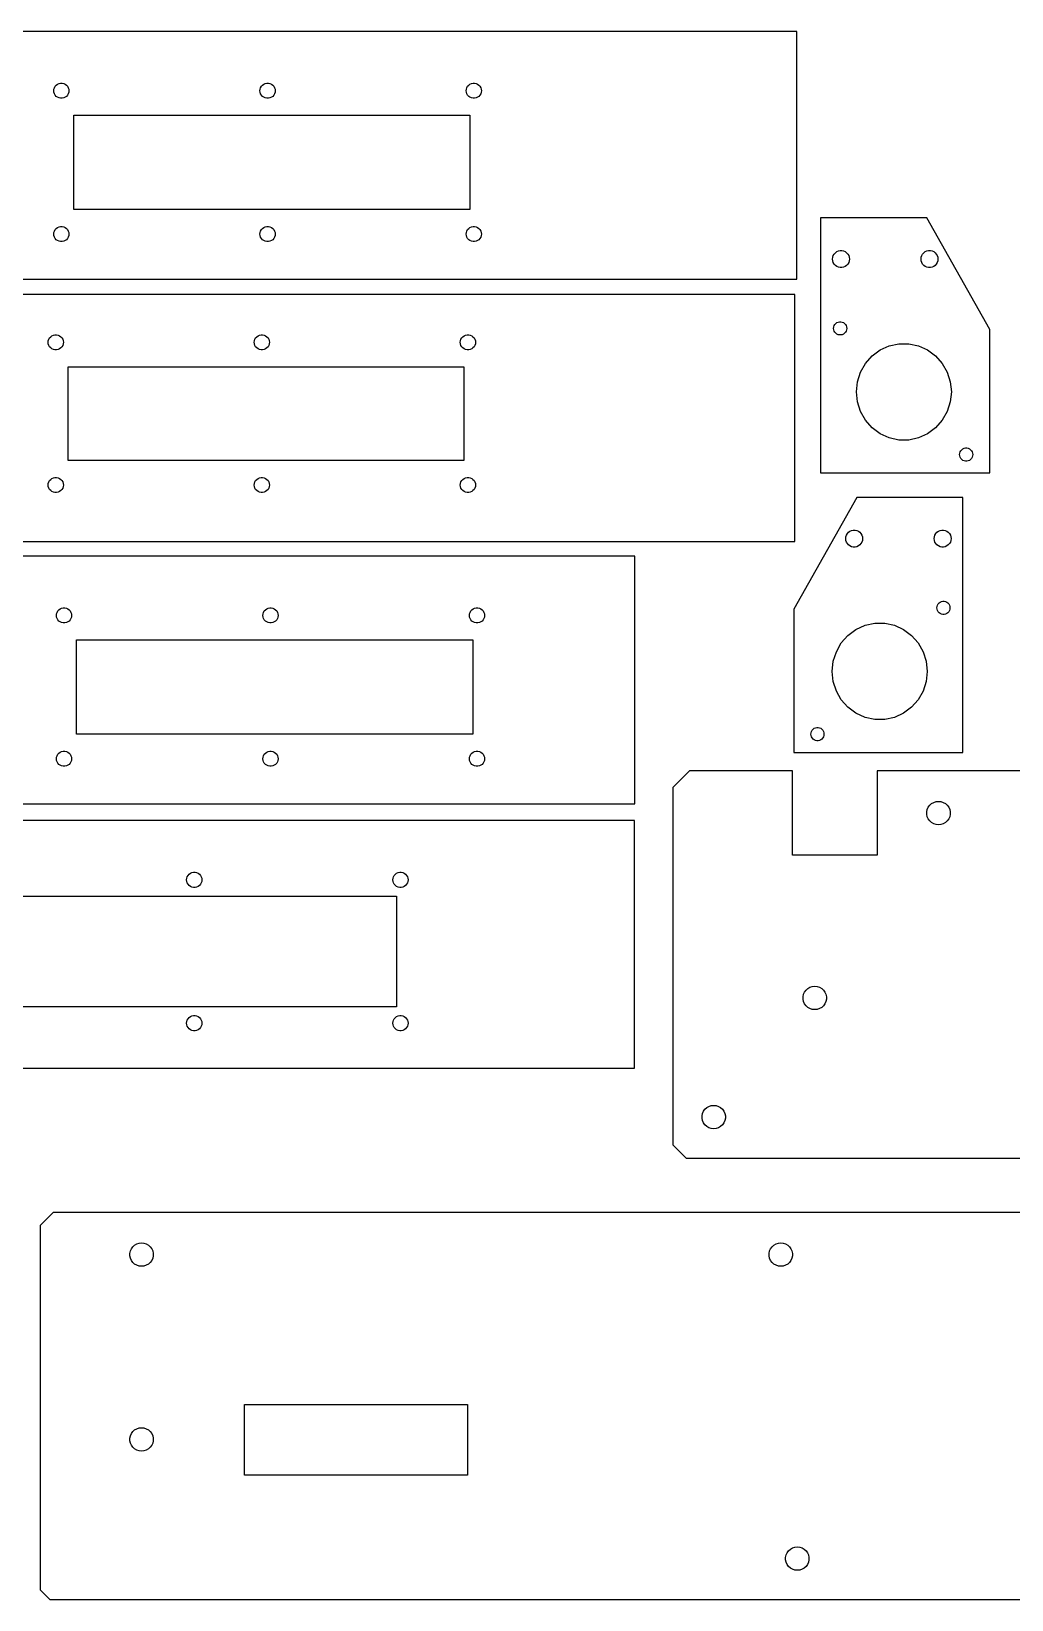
# Model space of a CAD drawing. Extents: x -159 to 1726, y 6 to 408.
# Drawn here: x 1161.8 to 1399.2, y 28.3 to 408.1 of the extents above; entities that cross this region are included whole.
import ezdxf

# ---------------------------------------------------------------- set-up
doc = ezdxf.new("R2010")
doc.units = 0
doc.layers.add('Layer_1', color=7, linetype='CONTINUOUS')

msp = doc.modelspace()

# ---------------------------------------------------------------- linework, layer by layer
at = {"layer": 'Layer_1', "color": 7}
for points in [[(1347.121702, 408.05211), (937.290374, 408.05211), (937.290374, 348.049793), (1347.121702, 348.049793)], [(1168.832594, 391.846698), (1168.453949, 391.925571), (1168.101418, 392.081569), (1167.788733, 392.307073), (1167.530076, 392.592162), (1167.337275, 392.924267), (1167.217418, 393.289127), (1167.177466, 393.67063), (1167.217418, 394.051947), (1167.337275, 394.416914), (1167.530076, 394.749019), (1167.788733, 395.034001), (1168.101418, 395.259506), (1168.453949, 395.415504), (1168.832594, 395.495382), (1169.218065, 395.495382), (1169.596737, 395.415504), (1169.949268, 395.259506), (1170.261926, 395.034001), (1170.520609, 394.749019), (1170.713384, 394.416914), (1170.833241, 394.051947), (1170.873219, 393.67063), (1170.833241, 393.289127), (1170.713384, 392.924267), (1170.520609, 392.592162), (1170.261926, 392.307073), (1169.949268, 392.081569), (1169.596737, 391.925571), (1169.218065, 391.846698)], [(1218.77545, 391.846698), (1218.396884, 391.925571), (1218.044274, 392.081569), (1217.731615, 392.307073), (1217.472932, 392.592162), (1217.280104, 392.924267), (1217.160327, 393.289127), (1217.120349, 393.67063), (1217.160327, 394.051947), (1217.280104, 394.416914), (1217.472932, 394.749019), (1217.731615, 395.034001), (1218.044274, 395.259506), (1218.396884, 395.415504), (1218.77545, 395.495382), (1219.161027, 395.495382), (1219.539593, 395.415504), (1219.89215, 395.259506), (1220.204808, 395.034001), (1220.463544, 394.749019), (1220.656293, 394.416914), (1220.776149, 394.051947), (1220.816101, 393.67063), (1220.776149, 393.289127), (1220.656293, 392.924267), (1220.463544, 392.592162), (1220.204808, 392.307073), (1219.89215, 392.081569), (1219.539593, 391.925571), (1219.161027, 391.846698)], [(1268.718332, 391.846698), (1268.339766, 391.925571), (1267.987156, 392.081569), (1267.674524, 392.307073), (1267.415815, 392.592162), (1267.223066, 392.924267), (1267.103156, 393.289127), (1267.063204, 393.67063), (1267.103156, 394.051947), (1267.223066, 394.416914), (1267.415815, 394.749019), (1267.674524, 395.034001), (1267.987156, 395.259506), (1268.339766, 395.415504), (1268.718332, 395.495382), (1269.103909, 395.495382), (1269.482422, 395.415504), (1269.835059, 395.259506), (1270.14769, 395.034001), (1270.4064, 394.749019), (1270.599202, 394.416914), (1270.719032, 394.051947), (1270.75901, 393.67063), (1270.719032, 393.289127), (1270.599202, 392.924267), (1270.4064, 392.592162), (1270.14769, 392.307073), (1269.835059, 392.081569), (1269.482422, 391.925571), (1269.103909, 391.846698)], [(1172.021881, 364.90984), (1172.021881, 387.720759), (1267.912252, 387.720759), (1267.912252, 364.90984)], [(1393.899401, 335.821307), (1378.588254, 362.857305), (1352.89843, 362.857305), (1352.89843, 301.101333), (1393.899401, 301.101333)], [(1168.832594, 357.134556), (1168.453949, 357.213401), (1168.101418, 357.369426), (1167.788733, 357.594825), (1167.530076, 357.879913), (1167.337275, 358.212018), (1167.217418, 358.576958), (1167.177466, 358.958381), (1167.217418, 359.339805), (1167.337275, 359.704639), (1167.530076, 360.03685), (1167.788733, 360.321832), (1168.101418, 360.547231), (1168.453949, 360.703256), (1168.832594, 360.783107), (1169.218065, 360.783107), (1169.596737, 360.703256), (1169.949268, 360.547231), (1170.261926, 360.321832), (1170.520609, 360.03685), (1170.713384, 359.704639), (1170.833241, 359.339805), (1170.873219, 358.958381), (1170.833241, 358.576958), (1170.713384, 358.212018), (1170.520609, 357.879913), (1170.261926, 357.594825), (1169.949268, 357.369426), (1169.596737, 357.213401), (1169.218065, 357.134556)], [(1218.77545, 357.134556), (1218.396884, 357.213401), (1218.044274, 357.369426), (1217.731615, 357.594825), (1217.472932, 357.879913), (1217.280104, 358.212018), (1217.160327, 358.576958), (1217.120349, 358.958381), (1217.160327, 359.339805), (1217.280104, 359.704639), (1217.472932, 360.03685), (1217.731615, 360.321832), (1218.044274, 360.547231), (1218.396884, 360.703256), (1218.77545, 360.783107), (1219.161027, 360.783107), (1219.539593, 360.703256), (1219.89215, 360.547231), (1220.204808, 360.321832), (1220.463544, 360.03685), (1220.656293, 359.704639), (1220.776149, 359.339805), (1220.816101, 358.958381), (1220.776149, 358.576958), (1220.656293, 358.212018), (1220.463544, 357.879913), (1220.204808, 357.594825), (1219.89215, 357.369426), (1219.539593, 357.213401), (1219.161027, 357.134556)], [(1268.718332, 357.134556), (1268.339766, 357.213401), (1267.987156, 357.369426), (1267.674524, 357.594825), (1267.415815, 357.879913), (1267.223066, 358.212018), (1267.103156, 358.576958), (1267.063204, 358.958381), (1267.103156, 359.339805), (1267.223066, 359.704639), (1267.415815, 360.03685), (1267.674524, 360.321832), (1267.987156, 360.547231), (1268.339766, 360.703256), (1268.718332, 360.783107), (1269.103909, 360.783107), (1269.482422, 360.703256), (1269.835059, 360.547231), (1270.14769, 360.321832), (1270.4064, 360.03685), (1270.599202, 359.704639), (1270.719032, 359.339805), (1270.75901, 358.958381), (1270.719032, 358.576958), (1270.599202, 358.212018), (1270.4064, 357.879913), (1270.14769, 357.594825), (1269.835059, 357.369426), (1269.482422, 357.213401), (1269.103909, 357.134556)], [(1357.617353, 350.834718), (1357.199788, 350.924967), (1356.809686, 351.10155), (1356.464272, 351.357508), (1356.178628, 351.680908), (1355.965083, 352.057887), (1355.833188, 352.472542), (1355.788526, 352.905083), (1355.833188, 353.337623), (1355.965083, 353.752305), (1356.178628, 354.129283), (1356.464272, 354.452683), (1356.809686, 354.708615), (1357.199788, 354.885198), (1357.617353, 354.975474), (1358.04439, 354.975474), (1358.461956, 354.885198), (1358.852031, 354.708615), (1359.197471, 354.452683), (1359.483115, 354.129283), (1359.696634, 353.752305), (1359.828555, 353.337623), (1359.873217, 352.905083), (1359.828555, 352.472542), (1359.696634, 352.057887), (1359.483115, 351.680908), (1359.197471, 351.357508), (1358.852031, 351.10155), (1358.461956, 350.924967), (1358.04439, 350.834718)], [(1379.042676, 350.834718), (1378.625111, 350.924967), (1378.235009, 351.10155), (1377.889596, 351.357508), (1377.603925, 351.680908), (1377.390406, 352.057887), (1377.258511, 352.472542), (1377.21385, 352.905083), (1377.258511, 353.337623), (1377.390406, 353.752305), (1377.603925, 354.129283), (1377.889596, 354.452683), (1378.235009, 354.708615), (1378.625111, 354.885198), (1379.042676, 354.975474), (1379.469714, 354.975474), (1379.887279, 354.885198), (1380.277354, 354.708615), (1380.622794, 354.452683), (1380.908439, 354.129283), (1381.121957, 353.752305), (1381.253879, 353.337623), (1381.29854, 352.905083), (1381.253879, 352.472542), (1381.121957, 352.057887), (1380.908439, 351.680908), (1380.622794, 351.357508), (1380.277354, 351.10155), (1379.887279, 350.924967), (1379.469714, 350.834718)], [(1346.623307, 344.319724), (937.119771, 344.319724), (937.119771, 284.549185), (1346.623307, 284.549185)], [(1167.478747, 330.935405), (1167.100473, 331.01486), (1166.748153, 331.170223), (1166.43576, 331.394854), (1166.177288, 331.678726), (1165.984645, 332.009534), (1165.864895, 332.37294), (1165.824943, 332.752855), (1165.864895, 333.132744), (1165.984645, 333.496149), (1166.177288, 333.826957), (1166.43576, 334.110855), (1166.748153, 334.335381), (1167.100473, 334.490744), (1167.478747, 334.570278), (1167.863981, 334.570278), (1168.242255, 334.490744), (1168.594575, 334.335381), (1168.906968, 334.110855), (1169.16544, 333.826957), (1169.358083, 333.496149), (1169.477833, 333.132744), (1169.517785, 332.752855), (1169.477833, 332.37294), (1169.358083, 332.009534), (1169.16544, 331.678726), (1168.906968, 331.394854), (1168.594575, 331.170223), (1168.242255, 331.01486), (1167.863981, 330.935405)], [(1217.381678, 330.935405), (1217.003429, 331.01486), (1216.65111, 331.170223), (1216.338716, 331.394854), (1216.080192, 331.678726), (1215.887602, 332.009534), (1215.767799, 332.37294), (1215.727899, 332.752855), (1215.767799, 333.132744), (1215.887602, 333.496149), (1216.080192, 333.826957), (1216.338716, 334.110855), (1216.65111, 334.335381), (1217.003429, 334.490744), (1217.381678, 334.570278), (1217.766937, 334.570278), (1218.145186, 334.490744), (1218.497505, 334.335381), (1218.809898, 334.110855), (1219.068396, 333.826957), (1219.261039, 333.496149), (1219.38079, 333.132744), (1219.420715, 332.752855), (1219.38079, 332.37294), (1219.261039, 332.009534), (1219.068396, 331.678726), (1218.809898, 331.394854), (1218.497505, 331.170223), (1218.145186, 331.01486), (1217.766937, 330.935405)], [(1267.284608, 330.935405), (1266.906333, 331.01486), (1266.55404, 331.170223), (1266.241647, 331.394854), (1265.983149, 331.678726), (1265.790532, 332.009534), (1265.670755, 332.37294), (1265.630856, 332.752855), (1265.670755, 333.132744), (1265.790532, 333.496149), (1265.983149, 333.826957), (1266.241647, 334.110855), (1266.55404, 334.335381), (1266.906333, 334.490744), (1267.284608, 334.570278), (1267.669868, 334.570278), (1268.048142, 334.490744), (1268.400435, 334.335381), (1268.712829, 334.110855), (1268.971353, 333.826957), (1269.16397, 333.496149), (1269.283746, 333.132744), (1269.323672, 332.752855), (1269.283746, 332.37294), (1269.16397, 332.009534), (1268.971353, 331.678726), (1268.712829, 331.394854), (1268.400435, 331.170223), (1268.048142, 331.01486), (1267.669868, 330.935405)], [(1357.473076, 334.528579), (1357.149993, 334.598641), (1356.848236, 334.735536), (1356.581059, 334.933445), (1356.360026, 335.183741), (1356.194821, 335.475311), (1356.092744, 335.795537), (1356.058269, 336.130446), (1356.092744, 336.465356), (1356.194821, 336.785608), (1356.360026, 337.077152), (1356.581059, 337.327448), (1356.848236, 337.525356), (1357.149993, 337.662278), (1357.473076, 337.73234), (1357.803302, 337.73234), (1358.126411, 337.662278), (1358.428142, 337.525356), (1358.695318, 337.327448), (1358.916351, 337.077152), (1359.081557, 336.785608), (1359.183633, 336.465356), (1359.218109, 336.130446), (1359.183633, 335.795537), (1359.081557, 335.475311), (1358.916351, 335.183741), (1358.695318, 334.933445), (1358.428142, 334.735536), (1358.126411, 334.598641), (1357.803302, 334.528579)], [(1371.86326, 309.087992), (1369.512438, 309.597395), (1367.316846, 310.594001), (1365.372502, 312.034154), (1363.764338, 313.854964), (1362.562627, 315.976843), (1361.819995, 318.307055), (1361.568746, 320.743814), (1361.819995, 323.180574), (1362.562627, 325.510786), (1363.764338, 327.632665), (1365.372502, 329.453474), (1367.316846, 330.893628), (1369.512438, 331.890234), (1371.86326, 332.399636), (1374.26663, 332.399636), (1376.617453, 331.890234), (1378.813044, 330.893628), (1380.757361, 329.453474), (1382.365552, 327.632665), (1383.567236, 325.510786), (1384.309869, 323.180574), (1384.561144, 320.743814), (1384.309869, 318.307055), (1383.567236, 315.976843), (1382.365552, 313.854964), (1380.757361, 312.034154), (1378.813044, 310.594001), (1376.617453, 309.597395), (1374.26663, 309.087992)], [(1170.665548, 304.107211), (1170.665548, 326.826135), (1266.47919, 326.826135), (1266.47919, 304.107211)], [(1387.979772, 303.951768), (1387.656663, 304.02183), (1387.354906, 304.158752), (1387.087729, 304.35666), (1386.866696, 304.606956), (1386.701491, 304.8985), (1386.599441, 305.218752), (1386.564939, 305.553662), (1386.599441, 305.888571), (1386.701491, 306.208796), (1386.866696, 306.500367), (1387.087729, 306.750663), (1387.354906, 306.948571), (1387.656663, 307.085467), (1387.979772, 307.155529), (1388.309972, 307.155529), (1388.633081, 307.085467), (1388.934839, 306.948571), (1389.202015, 306.750663), (1389.423048, 306.500367), (1389.588254, 306.208796), (1389.690303, 305.888571), (1389.724805, 305.553662), (1389.690303, 305.218752), (1389.588254, 304.8985), (1389.423048, 304.606956), (1389.202015, 304.35666), (1388.934839, 304.158752), (1388.633081, 304.02183), (1388.309972, 303.951768)], [(1167.478747, 296.363121), (1167.100473, 296.442549), (1166.748153, 296.597939), (1166.43576, 296.82257), (1166.177288, 297.106442), (1165.984645, 297.43725), (1165.864895, 297.800656), (1165.824943, 298.180571), (1165.864895, 298.56046), (1165.984645, 298.923865), (1166.177288, 299.254673), (1166.43576, 299.538571), (1166.748153, 299.763097), (1167.100473, 299.91846), (1167.478747, 299.997994), (1167.863981, 299.997994), (1168.242255, 299.91846), (1168.594575, 299.763097), (1168.906968, 299.538571), (1169.16544, 299.254673), (1169.358083, 298.923865), (1169.477833, 298.56046), (1169.517785, 298.180571), (1169.477833, 297.800656), (1169.358083, 297.43725), (1169.16544, 297.106442), (1168.906968, 296.82257), (1168.594575, 296.597939), (1168.242255, 296.442549), (1167.863981, 296.363121)], [(1217.381678, 296.363121), (1217.003429, 296.442549), (1216.65111, 296.597939), (1216.338716, 296.82257), (1216.080192, 297.106442), (1215.887602, 297.43725), (1215.767799, 297.800656), (1215.727899, 298.180571), (1215.767799, 298.56046), (1215.887602, 298.923865), (1216.080192, 299.254673), (1216.338716, 299.538571), (1216.65111, 299.763097), (1217.003429, 299.91846), (1217.381678, 299.997994), (1217.766937, 299.997994), (1218.145186, 299.91846), (1218.497505, 299.763097), (1218.809898, 299.538571), (1219.068396, 299.254673), (1219.261039, 298.923865), (1219.38079, 298.56046), (1219.420715, 298.180571), (1219.38079, 297.800656), (1219.261039, 297.43725), (1219.068396, 297.106442), (1218.809898, 296.82257), (1218.497505, 296.597939), (1218.145186, 296.442549), (1217.766937, 296.363121)], [(1267.284608, 296.363121), (1266.906333, 296.442549), (1266.55404, 296.597939), (1266.241647, 296.82257), (1265.983149, 297.106442), (1265.790532, 297.43725), (1265.670755, 297.800656), (1265.630856, 298.180571), (1265.670755, 298.56046), (1265.790532, 298.923865), (1265.983149, 299.254673), (1266.241647, 299.538571), (1266.55404, 299.763097), (1266.906333, 299.91846), (1267.284608, 299.997994), (1267.669868, 299.997994), (1268.048142, 299.91846), (1268.400435, 299.763097), (1268.712829, 299.538571), (1268.971353, 299.254673), (1269.16397, 298.923865), (1269.283746, 298.56046), (1269.323672, 298.180571), (1269.283746, 297.800656), (1269.16397, 297.43725), (1268.971353, 297.106442), (1268.712829, 296.82257), (1268.400435, 296.597939), (1268.048142, 296.442549), (1267.669868, 296.363121)], [(1387.379274, 295.177788), (1361.689449, 295.177788), (1346.378303, 268.141711), (1346.378303, 233.42163), (1387.379274, 233.42163)], [(1360.808016, 283.155174), (1360.390371, 283.245424), (1360.000323, 283.422033), (1359.654909, 283.677965), (1359.369212, 284.001365), (1359.15572, 284.378343), (1359.023772, 284.793025), (1358.97911, 285.225565), (1359.023772, 285.65808), (1359.15572, 286.072761), (1359.369212, 286.44974), (1359.654909, 286.77314), (1360.000323, 287.029098), (1360.390371, 287.205681), (1360.808016, 287.295956), (1361.234974, 287.295956), (1361.652619, 287.205681), (1362.042668, 287.029098), (1362.388081, 286.77314), (1362.673779, 286.44974), (1362.887271, 286.072761), (1363.019219, 285.65808), (1363.06388, 285.225565), (1363.019219, 284.793025), (1362.887271, 284.378343), (1362.673779, 284.001365), (1362.388081, 283.677965), (1362.042668, 283.422033), (1361.652619, 283.245424), (1361.234974, 283.155174)], [(1382.233287, 283.155174), (1381.815748, 283.245424), (1381.425646, 283.422033), (1381.080232, 283.677965), (1380.794562, 284.001365), (1380.581043, 284.378343), (1380.449148, 284.793025), (1380.404487, 285.225565), (1380.449148, 285.65808), (1380.581043, 286.072761), (1380.794562, 286.44974), (1381.080232, 286.77314), (1381.425646, 287.029098), (1381.815748, 287.205681), (1382.233287, 287.295956), (1382.660351, 287.295956), (1383.07789, 287.205681), (1383.467991, 287.029098), (1383.813431, 286.77314), (1384.099075, 286.44974), (1384.312594, 286.072761), (1384.444489, 285.65808), (1384.489151, 285.225565), (1384.444489, 284.793025), (1384.312594, 284.378343), (1384.099075, 284.001365), (1383.813431, 283.677965), (1383.467991, 283.422033), (1383.07789, 283.245424), (1382.660351, 283.155174)], [(1307.884682, 280.999082), (937.64264, 280.999082), (937.64264, 220.987047), (1307.884682, 220.987047)], [(1382.474375, 266.848983), (1382.151292, 266.919045), (1381.849535, 267.05594), (1381.582359, 267.253875), (1381.361326, 267.504144), (1381.19612, 267.795715), (1381.094044, 268.115967), (1381.059569, 268.450876), (1381.094044, 268.785786), (1381.19612, 269.106011), (1381.361326, 269.397582), (1381.582359, 269.647878), (1381.849535, 269.845786), (1382.151292, 269.982681), (1382.474375, 270.052743), (1382.804601, 270.052743), (1383.127711, 269.982681), (1383.429468, 269.845786), (1383.696618, 269.647878), (1383.917677, 269.397582), (1384.082883, 269.106011), (1384.184827, 268.785786), (1384.219408, 268.450876), (1384.184827, 268.115967), (1384.082883, 267.795715), (1383.917677, 267.504144), (1383.696618, 267.253875), (1383.429468, 267.05594), (1383.127711, 266.919045), (1382.804601, 266.848983)], [(1169.475981, 264.783706), (1169.096939, 264.862684), (1168.743905, 265.018709), (1168.43085, 265.244187), (1168.171823, 265.529249), (1167.978783, 265.861383), (1167.858768, 266.226217), (1167.818763, 266.60772), (1167.858768, 266.989143), (1167.978783, 267.353951), (1168.171823, 267.686109), (1168.43085, 267.971144), (1168.743905, 268.196543), (1169.096939, 268.352568), (1169.475981, 268.432525), (1169.862008, 268.432525), (1170.241077, 268.352568), (1170.59411, 268.196543), (1170.907139, 267.971144), (1171.166166, 267.686109), (1171.359179, 267.353951), (1171.479194, 266.989143), (1171.519199, 266.60772), (1171.479194, 266.226217), (1171.359179, 265.861383), (1171.166166, 265.529249), (1170.907139, 265.244187), (1170.59411, 265.018709), (1170.241077, 264.862684), (1169.862008, 264.783706)], [(1219.481649, 264.783706), (1219.102607, 264.862684), (1218.749573, 265.018709), (1218.436545, 265.244187), (1218.177491, 265.529249), (1217.984478, 265.861383), (1217.864463, 266.226217), (1217.824458, 266.60772), (1217.864463, 266.989143), (1217.984478, 267.353951), (1218.177491, 267.686109), (1218.436545, 267.971144), (1218.749573, 268.196543), (1219.102607, 268.352568), (1219.481649, 268.432525), (1219.867676, 268.432525), (1220.246745, 268.352568), (1220.599778, 268.196543), (1220.912833, 267.971144), (1221.171834, 267.686109), (1221.364847, 267.353951), (1221.484862, 266.989143), (1221.524867, 266.60772), (1221.484862, 266.226217), (1221.364847, 265.861383), (1221.171834, 265.529249), (1220.912833, 265.244187), (1220.599778, 265.018709), (1220.246745, 264.862684), (1219.867676, 264.783706)], [(1269.487317, 264.783706), (1269.108301, 264.862684), (1268.755241, 265.018709), (1268.442213, 265.244187), (1268.183159, 265.529249), (1267.990146, 265.861383), (1267.870131, 266.226217), (1267.830126, 266.60772), (1267.870131, 266.989143), (1267.990146, 267.353951), (1268.183159, 267.686109), (1268.442213, 267.971144), (1268.755241, 268.196543), (1269.108301, 268.352568), (1269.487317, 268.432525), (1269.87337, 268.432525), (1270.252413, 268.352568), (1270.605473, 268.196543), (1270.918501, 267.971144), (1271.177502, 267.686109), (1271.370542, 267.353951), (1271.490557, 266.989143), (1271.530562, 266.60772), (1271.490557, 266.226217), (1271.370542, 265.861383), (1271.177502, 265.529249), (1270.918501, 265.244187), (1270.605473, 265.018709), (1270.252413, 264.862684), (1269.87337, 264.783706)], [(1366.011074, 241.40829), (1363.660225, 241.917719), (1361.464633, 242.914325), (1359.520289, 244.354478), (1357.912125, 246.175288), (1356.710467, 248.297167), (1355.967782, 250.627405), (1355.71656, 253.064165), (1355.967782, 255.500924), (1356.710467, 257.831163), (1357.912125, 259.953042), (1359.520289, 261.773851), (1361.464633, 263.214005), (1363.660225, 264.210637), (1366.011074, 264.72004), (1368.414443, 264.72004), (1370.765266, 264.210637), (1372.960858, 263.214005), (1374.905175, 261.773851), (1376.513365, 259.953042), (1377.71505, 257.831163), (1378.457683, 255.500924), (1378.708957, 253.064165), (1378.457683, 250.627405), (1377.71505, 248.297167), (1376.513365, 246.175288), (1374.905175, 244.354478), (1372.960858, 242.914325), (1370.765266, 241.917719), (1368.414443, 241.40829)], [(1172.669343, 237.847194), (1172.669343, 260.65782), (1268.680232, 260.65782), (1268.680232, 237.847194)], [(1351.967679, 236.272066), (1351.644596, 236.342128), (1351.342865, 236.47905), (1351.075662, 236.676958), (1350.854629, 236.927254), (1350.689503, 237.218825), (1350.587427, 237.53905), (1350.552846, 237.873959), (1350.587427, 238.208895), (1350.689503, 238.529121), (1350.854629, 238.820665), (1351.075662, 239.070961), (1351.342865, 239.268896), (1351.644596, 239.405791), (1351.967679, 239.475853), (1352.297984, 239.475853), (1352.621067, 239.405791), (1352.922771, 239.268896), (1353.190001, 239.070961), (1353.411007, 238.820665), (1353.57616, 238.529121), (1353.67821, 238.208895), (1353.712711, 237.873959), (1353.67821, 237.53905), (1353.57616, 237.218825), (1353.411007, 236.927254), (1353.190001, 236.676958), (1352.922771, 236.47905), (1352.621067, 236.342128), (1352.297984, 236.272066)], [(1169.475981, 230.072016), (1169.096939, 230.150968), (1168.743905, 230.306887), (1168.43085, 230.532391), (1168.171823, 230.817453), (1167.978783, 231.149585), (1167.858768, 231.514392), (1167.818763, 231.895815), (1167.858768, 232.277318), (1167.978783, 232.642152), (1168.171823, 232.974286), (1168.43085, 233.259348), (1168.743905, 233.484747), (1169.096939, 233.640772), (1169.475981, 233.720726), (1169.862008, 233.720726), (1170.241077, 233.640772), (1170.59411, 233.484747), (1170.907139, 233.259348), (1171.166166, 232.974286), (1171.359179, 232.642152), (1171.479194, 232.277318), (1171.519199, 231.895815), (1171.479194, 231.514392), (1171.359179, 231.149585), (1171.166166, 230.817453), (1170.907139, 230.532391), (1170.59411, 230.306887), (1170.241077, 230.150968), (1169.862008, 230.072016)], [(1219.481649, 230.072016), (1219.102607, 230.150968), (1218.749573, 230.306887), (1218.436545, 230.532391), (1218.177491, 230.817453), (1217.984478, 231.149585), (1217.864463, 231.514392), (1217.824458, 231.895815), (1217.864463, 232.277318), (1217.984478, 232.642152), (1218.177491, 232.974286), (1218.436545, 233.259348), (1218.749573, 233.484747), (1219.102607, 233.640772), (1219.481649, 233.720726), (1219.867676, 233.720726), (1220.246745, 233.640772), (1220.599778, 233.484747), (1220.912833, 233.259348), (1221.171834, 232.974286), (1221.364847, 232.642152), (1221.484862, 232.277318), (1221.524867, 231.895815), (1221.484862, 231.514392), (1221.364847, 231.149585), (1221.171834, 230.817453), (1220.912833, 230.532391), (1220.599778, 230.306887), (1220.246745, 230.150968), (1219.867676, 230.072016)], [(1269.487317, 230.072016), (1269.108301, 230.150968), (1268.755241, 230.306887), (1268.442213, 230.532391), (1268.183159, 230.817453), (1267.990146, 231.149585), (1267.870131, 231.514392), (1267.830126, 231.895815), (1267.870131, 232.277318), (1267.990146, 232.642152), (1268.183159, 232.974286), (1268.442213, 233.259348), (1268.755241, 233.484747), (1269.108301, 233.640772), (1269.487317, 233.720726), (1269.87337, 233.720726), (1270.252413, 233.640772), (1270.605473, 233.484747), (1270.918501, 233.259348), (1271.177502, 232.974286), (1271.370542, 232.642152), (1271.490557, 232.277318), (1271.530562, 231.895815), (1271.490557, 231.514392), (1271.370542, 231.149585), (1271.177502, 230.817453), (1270.918501, 230.532391), (1270.605473, 230.306887), (1270.252413, 230.150968), (1269.87337, 230.072016)], [(1722.486078, 228.93472), (1366.562439, 228.93472), (1366.562439, 208.543098), (1346.087393, 208.543098), (1346.087393, 228.93472), (1321.11787, 228.93472), (1317.122715, 224.955837), (1317.122715, 138.415894), (1320.368782, 135.183082), (1723.235166, 135.183082), (1725.624353, 137.562533), (1725.624353, 225.809224)], [(1384.274812, 218.442536), (1384.152124, 217.86286), (1383.909396, 217.321444), (1383.559855, 216.841966), (1383.117392, 216.445355), (1382.601984, 216.149101), (1382.036701, 215.96601), (1381.444405, 215.904018), (1380.852135, 215.96601), (1380.286826, 216.149101), (1379.771445, 216.445355), (1379.328982, 216.841966), (1378.979414, 217.321444), (1378.736712, 217.86286), (1378.614025, 218.442536), (1378.614025, 219.035229), (1378.736712, 219.614958), (1378.979414, 220.156375), (1379.328982, 220.635826), (1379.771445, 221.032436), (1380.286826, 221.32869), (1380.852135, 221.511782), (1381.444405, 221.5738), (1382.036701, 221.511782), (1382.601984, 221.32869), (1383.117392, 221.032436), (1383.559855, 220.635826), (1383.909396, 220.156375), (1384.152124, 219.614958), (1384.274812, 219.035229)], [(1307.81343, 216.970127), (937.571044, 216.970127), (937.571044, 156.957732), (1307.81343, 156.957732)], [(1201.023945, 200.754717), (1200.645459, 200.833692), (1200.292928, 200.989717), (1199.980376, 201.215301), (1199.721692, 201.500257), (1199.52897, 201.832494), (1199.40914, 202.197302), (1199.369188, 202.578725), (1199.40914, 202.960228), (1199.52897, 203.325062), (1199.721692, 203.657196), (1199.980376, 203.942258), (1200.292928, 204.167736), (1200.645459, 204.323655), (1201.023945, 204.403612), (1201.409417, 204.403612), (1201.78793, 204.323655), (1202.140434, 204.167736), (1202.453039, 203.942258), (1202.711669, 203.657196), (1202.904445, 203.325062), (1203.024275, 202.960228), (1203.064227, 202.578725), (1203.024275, 202.197302), (1202.904445, 201.832494), (1202.711669, 201.500257), (1202.453039, 201.215301), (1202.140434, 200.989717), (1201.78793, 200.833692), (1201.409417, 200.754717)], [(1250.956853, 200.754717), (1250.57834, 200.833692), (1250.225835, 200.989717), (1249.913257, 201.215301), (1249.6546, 201.500257), (1249.461851, 201.832494), (1249.342021, 202.197302), (1249.302069, 202.578725), (1249.342021, 202.960228), (1249.461851, 203.325062), (1249.6546, 203.657196), (1249.913257, 203.942258), (1250.225835, 204.167736), (1250.57834, 204.323655), (1250.956853, 204.403612), (1251.342324, 204.403612), (1251.720811, 204.323655), (1252.073341, 204.167736), (1252.38592, 203.942258), (1252.644577, 203.657196), (1252.837326, 203.325062), (1252.957156, 202.960228), (1252.997108, 202.578725), (1252.957156, 202.197302), (1252.837326, 201.832494), (1252.644577, 201.500257), (1252.38592, 201.215301), (1252.073341, 200.989717), (1251.720811, 200.833692), (1251.342324, 200.754717)], [(1154.27977, 171.834383), (1154.27977, 198.612383), (1250.150932, 198.612383), (1250.150932, 171.83438)], [(1354.311358, 173.680539), (1354.188697, 173.100811), (1353.945968, 172.55942), (1353.596401, 172.079943), (1353.153938, 171.683359), (1352.638556, 171.387105), (1352.073247, 171.204013), (1351.480977, 171.142021), (1350.888681, 171.204013), (1350.323399, 171.387105), (1349.807991, 171.683359), (1349.365554, 172.079943), (1349.015987, 172.55942), (1348.773258, 173.100811), (1348.650571, 173.680539), (1348.650571, 174.273206), (1348.773258, 174.852908), (1349.015987, 175.394325), (1349.365554, 175.873776), (1349.807991, 176.270387), (1350.323399, 176.566641), (1350.888681, 176.749733), (1351.480977, 176.811751), (1352.073247, 176.749733), (1352.638556, 176.566641), (1353.153938, 176.270387), (1353.596401, 175.873776), (1353.945968, 175.394325), (1354.188697, 174.852908), (1354.311358, 174.273206)], [(1201.023945, 166.042548), (1200.645459, 166.121497), (1200.292928, 166.277522), (1199.980376, 166.50292), (1199.721693, 166.787982), (1199.52897, 167.120114), (1199.40914, 167.485027), (1199.369188, 167.86645), (1199.40914, 168.247847), (1199.52897, 168.612787), (1199.721693, 168.944918), (1199.980376, 169.22998), (1200.292928, 169.455353), (1200.645459, 169.611377), (1201.023945, 169.691334), (1201.409417, 169.691334), (1201.78793, 169.611377), (1202.140434, 169.455353), (1202.453039, 169.22998), (1202.711669, 168.944918), (1202.904445, 168.612787), (1203.024275, 168.247847), (1203.064227, 167.86645), (1203.024275, 167.485027), (1202.904445, 167.120114), (1202.711669, 166.787982), (1202.453039, 166.50292), (1202.140434, 166.277522), (1201.78793, 166.121497), (1201.409417, 166.042548)], [(1250.956853, 166.042548), (1250.57834, 166.121497), (1250.225835, 166.277522), (1249.913257, 166.50292), (1249.6546, 166.787982), (1249.461851, 167.120114), (1249.342021, 167.485027), (1249.302069, 167.86645), (1249.342021, 168.247847), (1249.461851, 168.612787), (1249.6546, 168.944918), (1249.913257, 169.22998), (1250.225835, 169.455353), (1250.57834, 169.611377), (1250.956853, 169.691334), (1251.342324, 169.691334), (1251.720811, 169.611377), (1252.073341, 169.455353), (1252.38592, 169.22998), (1252.644577, 168.944918), (1252.837326, 168.612787), (1252.957156, 168.247847), (1252.997108, 167.86645), (1252.957156, 167.485027), (1252.837326, 167.120114), (1252.644577, 166.787982), (1252.38592, 166.50292), (1252.073341, 166.277522), (1251.720811, 166.121497), (1251.342324, 166.042548)], [(1329.841236, 144.833892), (1329.718549, 144.254163), (1329.47582, 143.712746), (1329.126252, 143.233295), (1328.68379, 142.836684), (1328.168408, 142.54043), (1327.603125, 142.357339), (1327.010829, 142.295347), (1326.418533, 142.357339), (1325.853251, 142.54043), (1325.337869, 142.836684), (1324.895406, 143.233295), (1324.545839, 143.712746), (1324.30311, 144.254163), (1324.180422, 144.833892), (1324.180422, 145.426532), (1324.30311, 146.00626), (1324.545839, 146.547651), (1324.895406, 147.027129), (1325.337869, 147.423713), (1325.853251, 147.719967), (1326.418533, 147.903058), (1327.010829, 147.96505), (1327.603125, 147.903058), (1328.168408, 147.719967), (1328.68379, 147.423713), (1329.126252, 147.027129), (1329.47582, 146.547651), (1329.718549, 146.00626), (1329.841236, 145.426532)], [(1166.261241, 28.259824), (1569.127677, 28.259824), (1572.373691, 31.492636), (1572.373691, 118.032632), (1568.378562, 122.011463), (1543.40904, 122.011463), (1543.40904, 101.61984), (1522.93402, 101.61984), (1522.93402, 122.011463), (1167.010329, 122.011463), (1163.87208, 118.886072), (1163.87208, 30.639169)], [(1185.611146, 112.112104), (1185.734971, 112.691991), (1185.976932, 113.233117), (1186.32687, 113.712568), (1186.769121, 114.10947), (1187.284503, 114.405724), (1187.850394, 114.588815), (1188.442267, 114.650516), (1189.03406, 114.588815), (1189.600084, 114.405724), (1190.115413, 114.10947), (1190.55769, 113.712568), (1190.907628, 113.233117), (1191.149589, 112.691991), (1191.273414, 112.112104), (1191.273414, 111.519225), (1191.149589, 110.939311), (1190.907628, 110.398186), (1190.55769, 109.918734), (1190.115413, 109.521833), (1189.600084, 109.225208), (1189.03406, 109.042117), (1188.442267, 108.980416), (1187.850394, 109.042117), (1187.284503, 109.225208), (1186.769121, 109.521833), (1186.32687, 109.918734), (1185.976932, 110.398186), (1185.734971, 110.939311), (1185.611146, 111.519225)], [(1340.422664, 112.112077), (1340.545351, 112.691991), (1340.788054, 113.233117), (1341.137621, 113.712542), (1341.580084, 114.109443), (1342.095439, 114.405697), (1342.660775, 114.588789), (1343.253044, 114.650516), (1343.845314, 114.588789), (1344.410649, 114.405697), (1344.925978, 114.109443), (1345.368441, 113.712542), (1345.718009, 113.233117), (1345.960737, 112.691991), (1346.083425, 112.112077), (1346.083425, 111.519199), (1345.960737, 110.939285), (1345.718009, 110.398186), (1345.368441, 109.918708), (1344.925978, 109.521833), (1344.410649, 109.225182), (1343.845314, 109.04209), (1343.253044, 108.980416), (1342.660775, 109.04209), (1342.095439, 109.225182), (1341.580084, 109.521833), (1341.137621, 109.918708), (1340.788054, 110.398186), (1340.545351, 110.939285), (1340.422664, 111.519199)], [(1213.411552, 75.50864), (1267.345753, 75.50864), (1267.345753, 58.399597), (1213.411552, 58.399597)], [(1185.611119, 67.350028), (1185.734971, 67.929941), (1185.976932, 68.471041), (1186.32687, 68.950492), (1186.769121, 69.347394), (1187.284503, 69.643648), (1187.850394, 69.826766), (1188.442267, 69.888466), (1189.03406, 69.826766), (1189.600084, 69.643648), (1190.115413, 69.347394), (1190.557664, 68.950492), (1190.907628, 68.471041), (1191.149589, 67.929941), (1191.273414, 67.350028), (1191.273414, 66.757149), (1191.149589, 66.177235), (1190.907628, 65.636136), (1190.557664, 65.156685), (1190.115413, 64.759783), (1189.600084, 64.463132), (1189.03406, 64.280041), (1188.442267, 64.21834), (1187.850394, 64.280041), (1187.284503, 64.463132), (1186.769121, 64.759783), (1186.32687, 65.156685), (1185.976932, 65.636136), (1185.734971, 66.177235), (1185.611119, 66.757149)], [(1344.417793, 38.503353), (1344.54048, 39.083294), (1344.783209, 39.624393), (1345.132777, 40.103871), (1345.575213, 40.500746), (1346.090621, 40.797026), (1346.655904, 40.980118), (1347.2482, 41.041819), (1347.840496, 40.980118), (1348.405778, 40.797026), (1348.92116, 40.500746), (1349.363623, 40.103871), (1349.71319, 39.624393), (1349.955919, 39.083294), (1350.078606, 38.503353), (1350.078606, 37.910501), (1349.955919, 37.330588), (1349.71319, 36.789488), (1349.363623, 36.310037), (1348.92116, 35.913135), (1348.405778, 35.616485), (1347.840496, 35.433393), (1347.2482, 35.371692), (1346.655904, 35.433393), (1346.090621, 35.616485), (1345.575213, 35.913135), (1345.132777, 36.310037), (1344.783209, 36.789488), (1344.54048, 37.330588), (1344.417793, 37.910501)]]:
    msp.add_lwpolyline(points, close=True, dxfattribs=at)

doc.saveas('drawing.dxf')
